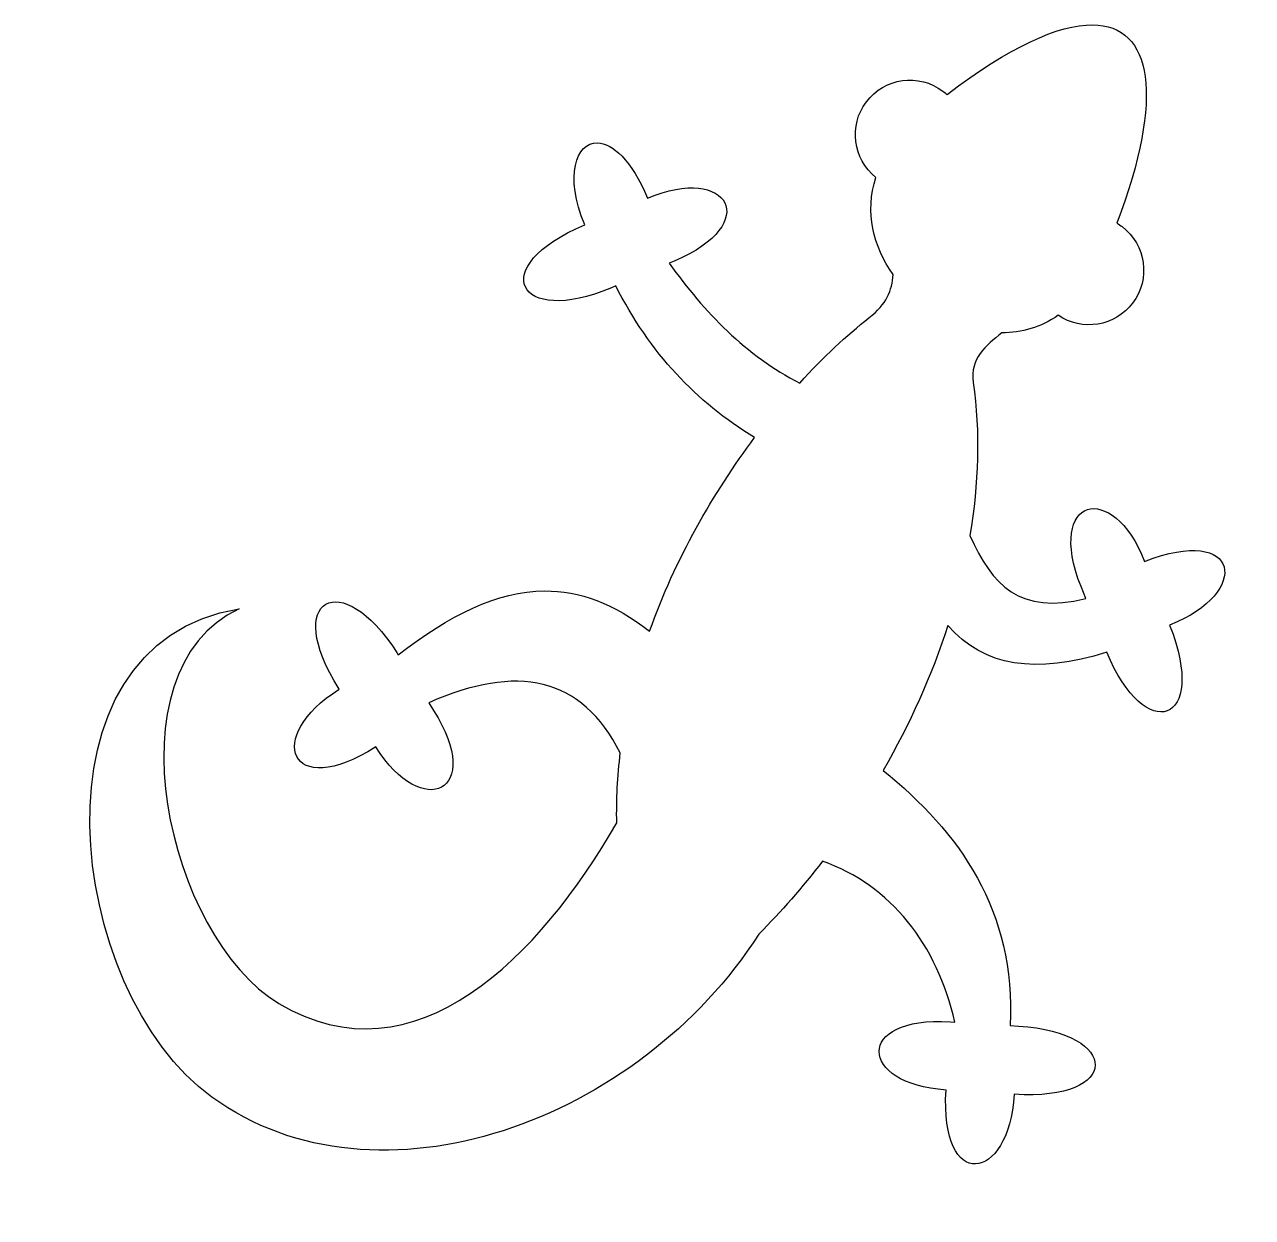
# Model space of a CAD drawing. Header units: centimetres. Extents: x -10.9 to 10.5, y -11 to 9.8.
import ezdxf

# ---------------------------------------------------------------- set-up
doc = ezdxf.new("R2010")
doc.units = ezdxf.units.CM
doc.header["$MEASUREMENT"] = 0
doc.layers.add('Layer 1', color=7, linetype='Continuous')

msp = doc.modelspace()

# ---------------------------------------------------------------- linework, layer by layer
at = {"layer": 'Layer 1'}
msp.add_open_spline([(7.72994, 9.82117), (7.13651, 9.8264), (6.27515, 9.43521), (5.18932, 8.60357), (5.18932, 8.60357), (5.16655, 8.62465), (5.14209, 8.64515), (5.11679, 8.66429), (5.11679, 8.66429), (4.6968, 8.98169), (4.0994, 8.89849), (3.78192, 8.47846), (3.78192, 8.47846), (3.46954, 8.06509), (3.54523, 7.47908), (3.94798, 7.15805), (3.94798, 7.15805), (3.75089, 6.55349), (3.90286, 5.94994), (4.24712, 5.46606), (4.24712, 5.46606), (4.23299, 5.18345), (4.13284, 4.9455), (3.82671, 4.70704), (3.82671, 4.70704), (3.43982, 4.40562), (3.02818, 4.02147), (2.617, 3.56977), (2.617, 3.56977), (1.67724, 4.0488), (0.95685, 4.80116), (0.33993, 5.66109), (0.33993, 5.66109), (0.33993, 5.66109), (0.42823, 5.69799), (0.42823, 5.69799), (0.42823, 5.69799), (1.9779, 6.35328), (1.37929, 7.39584), (-0.03688, 6.79701), (-0.03688, 6.79701), (-0.3208, 7.46816), (-0.65536, 7.75393), (-0.91187, 7.76025), (-0.91187, 7.76025), (-1.28687, 7.76953), (-1.49505, 7.18183), (-1.13595, 6.33185), (-1.13595, 6.33185), (-2.87201, 5.59779), (-2.3175, 4.53655), (-0.67075, 5.23287), (-0.67075, 5.23287), (-0.67075, 5.23287), (-0.59434, 5.26576), (-0.59434, 5.26576), (-0.59434, 5.26576), (0.00719, 4.08919), (0.80513, 3.2422), (1.83032, 2.61719), (1.83032, 2.61719), (1.10756, 1.65197), (0.44417, 0.49656), (-0.00272, -0.76025), (-0.00272, -0.76025), (-0.6252, -0.27321), (-1.22896, -0.05583), (-1.83564, -0.05925), (-1.83564, -0.05925), (-2.66466, -0.06389), (-3.49896, -0.47988), (-4.3895, -1.17544), (-4.3895, -1.17544), (-4.3895, -1.17544), (-4.41455, -1.13589), (-4.41455, -1.13589), (-4.41455, -1.13589), (-5.3705, 0.3749), (-6.43047, -0.18079), (-5.42262, -1.77368), (-5.42262, -1.77368), (-6.73581, -2.60452), (-6.29942, -3.7409), (-4.78352, -2.78175), (-4.78352, -2.78175), (-3.96141, -4.08128), (-2.87571, -3.56595), (-3.77541, -2.14392), (-3.77541, -2.14392), (-3.77541, -2.14392), (-3.85848, -2.01215), (-3.85848, -2.01215), (-3.85848, -2.01215), (-2.32019, -1.32616), (-1.18642, -1.55307), (-0.51401, -2.88714), (-0.51401, -2.88714), (-0.56347, -3.28951), (-0.58498, -3.69761), (-0.576, -4.10731), (-0.576, -4.10731), (-1.90766, -6.42613), (-4.09812, -8.68127), (-6.47551, -7.2581), (-6.47551, -7.2581), (-8.41546, -6.09677), (-9.48442, -1.44383), (-7.16729, -0.37158), (-7.16729, -0.37158), (-10.91434, -0.96193), (-10.20844, -7.04066), (-7.6456, -8.89343), (-7.6456, -8.89343), (-4.74065, -10.99348), (-0.17765, -9.30625), (1.90418, -6.04709), (1.90418, -6.04709), (2.29339, -5.65712), (2.66497, -5.23059), (3.01501, -4.77678), (3.01501, -4.77678), (4.20373, -5.1896), (5.01938, -6.23284), (5.32497, -7.58365), (5.32497, -7.58365), (5.32497, -7.58365), (5.2473, -7.57838), (5.2473, -7.57838), (5.2473, -7.57838), (3.56762, -7.47241), (3.63758, -8.67264), (5.17216, -8.76963), (5.17216, -8.76963), (5.05932, -10.55949), (6.26558, -10.39563), (6.36341, -8.84469), (6.36341, -8.84469), (8.24452, -8.96352), (8.22302, -7.76603), (6.43847, -7.65344), (6.43847, -7.65344), (6.43847, -7.65344), (6.29358, -7.64416), (6.29358, -7.64416), (6.29358, -7.64416), (6.39141, -5.63604), (5.40409, -4.2714), (4.0758, -3.19156), (4.0758, -3.19156), (4.53754, -2.38834), (4.92228, -1.53427), (5.20379, -0.66013), (5.20379, -0.66013), (5.82804, -1.39027), (6.74714, -1.51201), (7.9803, -1.12925), (7.9803, -1.12925), (8.63854, -2.74951), (9.76148, -2.39492), (9.0754, -0.65486), (9.0754, -0.65486), (10.52092, -0.08466), (10.3067, 1.11396), (8.63787, 0.45593), (8.63787, 0.45593), (8.07392, 1.8866), (6.91097, 1.58266), (7.5283, 0.01713), (7.5283, 0.01713), (7.5283, 0.01713), (7.61137, -0.19244), (7.61137, -0.19244), (7.61137, -0.19244), (6.45588, -0.47357), (5.97475, 0.03877), (5.58992, 0.90928), (5.58992, 0.90928), (5.74075, 1.80704), (5.76947, 2.70829), (5.6479, 3.58168), (5.6479, 3.58168), (5.58983, 3.99855), (5.86, 4.2255), (6.14864, 4.44347), (6.14864, 4.44347), (6.4886, 4.44642), (6.82712, 4.54159), (7.1317, 4.75315), (7.1317, 4.75315), (7.54916, 4.4678), (8.12164, 4.55766), (8.42963, 4.96525), (8.42963, 4.96525), (8.74715, 5.38524), (8.66392, 5.98268), (8.24388, 6.30012), (8.24388, 6.30012), (8.2155, 6.32163), (8.18548, 6.34161), (8.15558, 6.35941), (8.15558, 6.35941), (8.99105, 8.57781), (8.77305, 9.81206), (7.72989, 9.82117), (7.72989, 9.82117), (7.72989, 9.82117), (7.72994, 9.82117), (7.72994, 9.82117)], degree=3, knots=[0, 0, 0, 0, 0.01886792, 0.01886792, 0.01886792, 0.01886792, 0.03773585, 0.03773585, 0.03773585, 0.03773585, 0.05660377, 0.05660377, 0.05660377, 0.05660377, 0.0754717, 0.0754717, 0.0754717, 0.0754717, 0.09433962, 0.09433962, 0.09433962, 0.09433962, 0.11320755, 0.11320755, 0.11320755, 0.11320755, 0.13207547, 0.13207547, 0.13207547, 0.13207547, 0.1509434, 0.1509434, 0.1509434, 0.1509434, 0.16981132, 0.16981132, 0.16981132, 0.16981132, 0.18867925, 0.18867925, 0.18867925, 0.18867925, 0.20754717, 0.20754717, 0.20754717, 0.20754717, 0.22641509, 0.22641509, 0.22641509, 0.22641509, 0.24528302, 0.24528302, 0.24528302, 0.24528302, 0.26415094, 0.26415094, 0.26415094, 0.26415094, 0.28301887, 0.28301887, 0.28301887, 0.28301887, 0.30188679, 0.30188679, 0.30188679, 0.30188679, 0.32075472, 0.32075472, 0.32075472, 0.32075472, 0.33962264, 0.33962264, 0.33962264, 0.33962264, 0.35849057, 0.35849057, 0.35849057, 0.35849057, 0.37735849, 0.37735849, 0.37735849, 0.37735849, 0.39622642, 0.39622642, 0.39622642, 0.39622642, 0.41509434, 0.41509434, 0.41509434, 0.41509434, 0.43396226, 0.43396226, 0.43396226, 0.43396226, 0.45283019, 0.45283019, 0.45283019, 0.45283019, 0.47169811, 0.47169811, 0.47169811, 0.47169811, 0.49056604, 0.49056604, 0.49056604, 0.49056604, 0.50943396, 0.50943396, 0.50943396, 0.50943396, 0.52830189, 0.52830189, 0.52830189, 0.52830189, 0.54716981, 0.54716981, 0.54716981, 0.54716981, 0.56603774, 0.56603774, 0.56603774, 0.56603774, 0.58490566, 0.58490566, 0.58490566, 0.58490566, 0.60377358, 0.60377358, 0.60377358, 0.60377358, 0.62264151, 0.62264151, 0.62264151, 0.62264151, 0.64150943, 0.64150943, 0.64150943, 0.64150943, 0.66037736, 0.66037736, 0.66037736, 0.66037736, 0.67924528, 0.67924528, 0.67924528, 0.67924528, 0.69811321, 0.69811321, 0.69811321, 0.69811321, 0.71698113, 0.71698113, 0.71698113, 0.71698113, 0.73584906, 0.73584906, 0.73584906, 0.73584906, 0.75471698, 0.75471698, 0.75471698, 0.75471698, 0.77358491, 0.77358491, 0.77358491, 0.77358491, 0.79245283, 0.79245283, 0.79245283, 0.79245283, 0.81132075, 0.81132075, 0.81132075, 0.81132075, 0.83018868, 0.83018868, 0.83018868, 0.83018868, 0.8490566, 0.8490566, 0.8490566, 0.8490566, 0.86792453, 0.86792453, 0.86792453, 0.86792453, 0.88679245, 0.88679245, 0.88679245, 0.88679245, 0.90566038, 0.90566038, 0.90566038, 0.90566038, 0.9245283, 0.9245283, 0.9245283, 0.9245283, 0.94339623, 0.94339623, 0.94339623, 0.94339623, 0.96226415, 0.96226415, 0.96226415, 0.96226415, 1, 1, 1, 1], dxfattribs=at)

doc.saveas('drawing.dxf')
